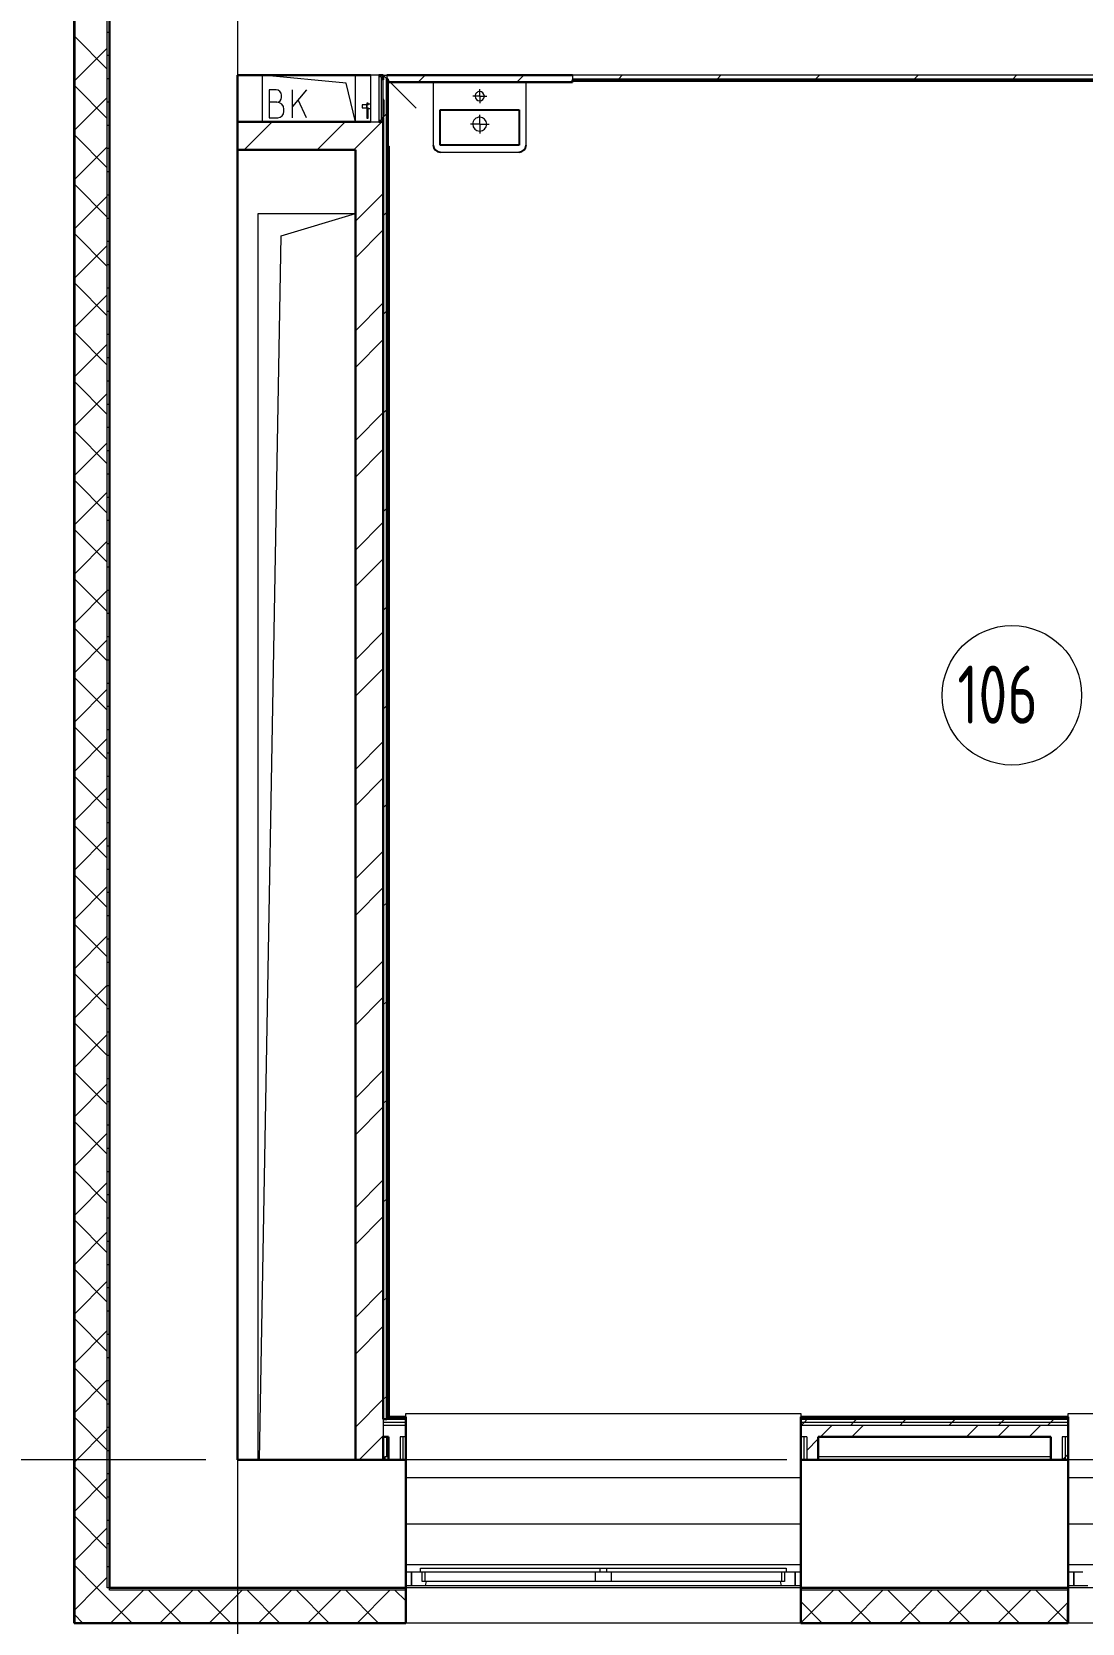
# Model space of a CAD drawing. Header units: millimetres. Extents: x -421858 to 614926, y -468665 to 141641.
# Drawn here: x -66342 to -61822, y -20844 to -14000 of the extents above; entities that cross this region are included whole.
import ezdxf

# ---------------------------------------------------------------- set-up
doc = ezdxf.new("R2010")
doc.units = ezdxf.units.MM
doc.linetypes.add('ADSK_Линия сетки', pattern=[25, 20, -2.5, 0, -2.5])
for name, color, linetype, lineweight in [('_ Окна', 7, 'Continuous', 9), ('Марки помещений', 252, 'Continuous', 20), ('Оборудование', 8, 'Continuous', 18), ('Ограждение', 252, 'Continuous', 9), ('Окна', 252, 'Continuous', 9), ('Оси', 252, 'Continuous', 9), ('Перекрытие', 252, 'Continuous', 18), ('Стены внутренние', 7, 'Continuous', 18), ('Стены наружные', 7, 'Continuous', 18), ('Стены штриховка', 252, 'Continuous', 9)]:
    doc.layers.add(name, color=color, linetype=linetype, lineweight=lineweight)
doc.layers.add('Узлы', color=7, linetype='Continuous')
doc.styles.add('GOST Common_3', font='', dxfattribs={"height": 3.5})
doc.styles.get('GOST Common_3').set_extended_font_data('GOST 2.304 type A')

# ---------------------------------------------------------------- blocks, each defined once
blk = doc.blocks.new('1 этаж')
at = {"layer": 'Стены наружные', "lineweight": 9, "true_color": 0x636466}
h = blk.add_hatch(dxfattribs=at)
h.set_pattern_fill('FP_41', color=251, style=0, pattern_type=2)
h.set_pattern_definition([(180, (-32121.82, 98), (-1e-14, -100), [])])
h.paths.add_polyline_path([(-66007.8, -20701.7), (-64732.8, -20701.7), (-64732.8, -20691.7), (-66007.8, -20691.7)])
h.paths.add_polyline_path([(2115.4, -20701.7), (2692.2, -20701.7), (2692.2, -20691.7), (1407.2, -20691.7), (1407.2, -20701.7)])
h.paths.add_polyline_path([(-63032.8, -20701.7), (-61882.8, -20701.7), (-61882.8, -20691.7), (-63032.8, -20691.7)])
h.paths.add_polyline_path([(-754.8, -20701.7), (-292.8, -20701.7), (-292.8, -20691.7), (-1392.8, -20691.7), (-1392.8, -20701.7)])
h.paths.add_polyline_path([(-60182.8, -20701.7), (-59052.8, -20701.7), (-59052.8, -20691.7), (-60182.8, -20691.7)])
h.paths.add_polyline_path([(-3625, -20701.7), (-3092.8, -20701.7), (-3092.8, -20691.7), (-4167.8, -20691.7), (-4167.8, -20701.7)])
h.paths.add_polyline_path([(-57352.8, -20701.7), (-56242.8, -20701.7), (-56242.8, -20691.7), (-57352.8, -20691.7)])
h.paths.add_polyline_path([(-5867.8, -20701.7), (-5867.8, -20691.7), (-6962.8, -20691.7), (-6962.8, -20701.7), (-6495.2, -20701.7)])
h.paths.add_polyline_path([(-54542.8, -20701.7), (-53452.8, -20701.7), (-53452.8, -20691.7), (-54542.8, -20691.7)])
h.paths.add_polyline_path([(-8662.8, -20701.7), (-8662.8, -20691.7), (-9767.8, -20691.7), (-9767.8, -20701.7), (-9365.4, -20701.7)])
h.paths.add_polyline_path([(-51752.8, -20701.7), (-50622.8, -20701.7), (-50622.8, -20691.7), (-51752.8, -20691.7)])
h.paths.add_polyline_path([(-11518, -20701.7), (-11467.8, -20701.7), (-11467.8, -20691.7), (-12547.8, -20691.7), (-12547.8, -20701.7), (-12235.6, -20701.7)])
h.paths.add_polyline_path([(-48922.8, -20701.7), (-47802.8, -20701.7), (-47802.8, -20691.7), (-48922.8, -20691.7)])
h.paths.add_polyline_path([(-14247.8, -20701.7), (-14247.8, -20691.7), (-15322.8, -20691.7), (-15322.8, -20701.7), (-14388.2, -20701.7)])
h.paths.add_polyline_path([(-46102.8, -20701.7), (-45032.8, -20701.7), (-45032.8, -20691.7), (-46102.8, -20691.7)])
h.paths.add_polyline_path([(-17258.4, -20701.7), (-17022.8, -20701.7), (-17022.8, -20691.7), (-18122.8, -20691.7), (-18122.8, -20701.7), (-17976, -20701.7)])
h.paths.add_polyline_path([(-43332.8, -20701.7), (-42232.8, -20701.7), (-42232.8, -20691.7), (-43332.8, -20691.7)])
h.paths.add_polyline_path([(-19822.8, -20701.7), (-19822.8, -20691.7), (-20922.8, -20691.7), (-20922.8, -20701.7), (-20128.6, -20701.7)])
h.paths.add_polyline_path([(-40532.8, -20701.7), (-39402.8, -20701.7), (-39402.8, -20691.7), (-40532.8, -20691.7)])
h.paths.add_polyline_path([(-22622.8, -20701.7), (-22622.8, -20691.7), (-23702.8, -20691.7), (-23702.8, -20701.7), (-22998.8, -20701.7)])
h.paths.add_polyline_path([(-25869, -20701.7), (-25402.8, -20701.7), (-25402.8, -20691.7), (-26502.8, -20691.7), (-26502.8, -20701.7), (-26500.8, -20701.7)])
h.paths.add_polyline_path([(-37702.8, -20701.7), (-36592.8, -20701.7), (-36592.8, -20691.7), (-37702.8, -20691.7)])
h.paths.add_polyline_path([(-28204.8, -20701.7), (-28202.8, -20701.7), (-28202.8, -20691.7), (-29242.8, -20691.7), (-29241.8, -20701.7), (-28380.4, -20701.7)])
h.paths.add_polyline_path([(-34892.8, -20701.7), (-33782.8, -20701.7), (-33782.8, -20691.7), (-34892.8, -20691.7)])
h.paths.add_polyline_path([(-30942.8, -20701.7), (-30942.8, -20691.7), (-32082.8, -20691.7), (-32081.8, -20701.7), (-31092.8, -20701.7)])
at = {"color": 251, "lineweight": 18, "true_color": 0x636466}
for p, q in [((-64990.1, -14220.1), (-65349.8, -14186.7)), ((-65349.8, -14386.7), (-65349.8, -14186.7)), ((-64949.8, -14386.7), (-64990.1, -14220.1)), ((-65290.8, -14249), (-65320.8, -14249)), ((-65320.8, -14249), (-65320.8, -14369)), ((-65287.4, -14302.3), (-65320.8, -14302.3)), ((-65267.4, -14282.3), (-65267.4, -14272.3)), ((-65160.8, -14249), (-65220.8, -14320.5)), ((-65220.8, -14369), (-65220.8, -14249)), ((-65160.8, -14369), (-65196.7, -14291.9)), ((-65320.8, -14369), (-65284.1, -14369)), ((-65257.4, -14342.3), (-65257.4, -14332.3)), ((-65367.8, -20141.7), (-65367.8, -14781.7)), ((-65367.8, -14781.7), (-64949.8, -14781.7)), ((-65269.5, -14876.6), (-64949.8, -14781.7)), ((-65362.9, -20141.7), (-65269.5, -14876.6))]:
    blk.add_line(p, q, dxfattribs=at)
for centre, radius, start, end in [((-65290.8, -14272.3), 23.3, 0, 90), ((-65287.4, -14282.3), 20, 270, 0), ((-65287.4, -14332.3), 30, 0, 90), ((-65284.1, -14342.3), 26.7, 270, 0)]:
    blk.add_arc(centre, radius, start, end, dxfattribs=at)
at = {"layer": '_ Окна', "color": 251, "true_color": 0x636466}
for p, q in [((-64707.8, -20623.7), (-64732.8, -20623.7)), ((-64707.8, -20681.7), (-64707.8, -20623.7)), ((-63032.8, -20623.7), (-63057.8, -20623.7)), ((-63057.8, -20623.7), (-63057.8, -20681.7)), ((-61857.8, -20623.7), (-61882.8, -20623.7)), ((-61857.8, -20681.7), (-61857.8, -20623.7)), ((-64732.8, -20681.7), (-64707.8, -20681.7)), ((-63057.8, -20681.7), (-63032.8, -20681.7)), ((-61882.8, -20681.7), (-61857.8, -20681.7))]:
    blk.add_line(p, q, dxfattribs=at)
at = {"layer": '_ Окна', "color": 251, "lineweight": 18, "true_color": 0x636466}
for p, q in [((-64669.8, -20623.7), (-64707.8, -20623.7)), ((-64707.8, -20623.7), (-64707.8, -20681.7)), ((-64661.8, -20664.7), (-64661.8, -20623.7)), ((-64649.8, -20664.7), (-64661.8, -20664.7)), ((-64648.4, -20681.7), (-64643.8, -20664.7)), ((-63121.8, -20664.7), (-63117.2, -20681.7)), ((-63103.8, -20664.7), (-63115.8, -20664.7)), ((-63103.8, -20623.7), (-63103.8, -20664.7)), ((-63057.8, -20623.7), (-63095.8, -20623.7)), ((-63057.8, -20681.7), (-63057.8, -20623.7)), ((-61819.8, -20623.7), (-61857.8, -20623.7)), ((-61857.8, -20623.7), (-61857.8, -20681.7)), ((-64707.8, -20681.7), (-64648.4, -20681.7)), ((-63117.2, -20681.7), (-63057.8, -20681.7)), ((-61857.8, -20681.7), (-61798.4, -20681.7))]:
    blk.add_line(p, q, dxfattribs=at)
at = {"layer": 'Марки помещений', "color": 251, "true_color": 0x636466}
blk.add_circle((-62124.5, -16853.2), 300, dxfattribs=at)
at = {"layer": 'Оборудование', "color": 251, "true_color": 0x636466}
for p, q in [((-64848.4, -14186.7), (-64884.8, -14186.7)), ((-64884.8, -14186.7), (-64884.8, -14386.7)), ((-64847.5, -14385.8), (-64847.5, -14187.6)), ((-64837.8, -14193.7), (-64847.5, -14193.7)), ((-64837.8, -14214.7), (-64836.4, -14214.7)), ((-64836.3, -14214.7), (-64837.8, -14214.7)), ((-64836.8, -14378.8), (-64836.8, -14194.7)), ((-64829.8, -14205.7), (-64835.3, -14205.7)), ((-64829.8, -14186.7), (-64688.4, -14328.2)), ((-64829.8, -14367.7), (-64829.8, -14205.7)), ((-64827.8, -14290.2), (-64829.8, -14290.2)), ((-64827.8, -14294.2), (-64827.8, -14290.2)), ((-64827.8, -14294.2), (-64827.8, -14354.7)), ((-64902.7, -14314.1), (-64920.1, -14314.1)), ((-64920.1, -14314.1), (-64920.1, -14326.4)), ((-64920.1, -14326.4), (-64902.7, -14326.4)), ((-64900.7, -14312.2), (-64902.7, -14314.1)), ((-64902.7, -14314.1), (-64902.7, -14326.4)), ((-64902.7, -14326.4), (-64900.7, -14328.3)), ((-64884.8, -14310.6), (-64900.7, -14310.6)), ((-64900.7, -14310.6), (-64900.7, -14329.9)), ((-64900.7, -14329.9), (-64884.8, -14329.9)), ((-64895.2, -14307.1), (-64900.2, -14307.1)), ((-64900.2, -14307.1), (-64900.2, -14315.4)), ((-64900.2, -14325.1), (-64900.2, -14370.9)), ((-64900.2, -14370.9), (-64895.2, -14370.9)), ((-64895.2, -14315.4), (-64895.2, -14307.1)), ((-64895.2, -14370.9), (-64895.2, -14325.1)), ((-64836.4, -14358.7), (-64837.8, -14358.7)), ((-64836.4, -14358.7), (-64837.8, -14358.7)), ((-64835.3, -14367.7), (-64829.8, -14367.7)), ((-64829.8, -14358.7), (-64827.8, -14358.7)), ((-64827.8, -14358.7), (-64827.8, -14354.7)), ((-64884.8, -14386.7), (-64848.4, -14386.7)), ((-64847.5, -14379.7), (-64837.8, -14379.7))]:
    blk.add_line(p, q, dxfattribs=at)
for points, knots in [([(-64847.5, -14187.6), (-64847.5, -14187.6), (-64847.5, -14187.4), (-64847.6, -14187.3), (-64847.7, -14187.1), (-64847.8, -14187), (-64848, -14186.8), (-64848.2, -14186.8), (-64848.3, -14186.7), (-64848.4, -14186.7)], [-1, -1, -1, -1, -0.833333, -0.75, -0.583333, -0.458333, -0.333333, -0.166667, 0, 0, 0, 0]), ([(-64836.8, -14194.7), (-64836.8, -14194.6), (-64836.8, -14194.5), (-64836.9, -14194.3), (-64836.9, -14194.2), (-64837, -14194.1), (-64837.1, -14194), (-64837.3, -14193.8), (-64837.5, -14193.8), (-64837.7, -14193.7), (-64837.8, -14193.7)], [-1, -1, -1, -1, -0.833333, -0.75, -0.666667, -0.583333, -0.458333, -0.333333, -0.166667, 0, 0, 0, 0]), ([(-64835.3, -14205.7), (-64835.4, -14205.7), (-64835.6, -14205.7), (-64835.9, -14205.6), (-64836, -14205.5), (-64836.2, -14205.4), (-64836.4, -14205.3), (-64836.5, -14205.1), (-64836.6, -14205), (-64836.7, -14204.8), (-64836.8, -14204.5), (-64836.8, -14204.3), (-64836.8, -14204.2)], [-1, -1, -1, -1, -0.833333, -0.75, -0.666667, -0.583333, -0.5, -0.416667, -0.333333, -0.25, -0.166667, 0, 0, 0, 0]), ([(-64836.8, -14369.3), (-64836.8, -14369.1), (-64836.8, -14368.9), (-64836.7, -14368.7), (-64836.6, -14368.5), (-64836.5, -14368.3), (-64836.4, -14368.2), (-64836.2, -14368), (-64836, -14367.9), (-64835.9, -14367.8), (-64835.6, -14367.8), (-64835.4, -14367.7), (-64835.3, -14367.7)], [0, 0, 0, 0, 0.166667, 0.25, 0.333333, 0.416667, 0.5, 0.583333, 0.666667, 0.75, 0.833333, 1, 1, 1, 1]), ([(-64848.4, -14386.7), (-64848.3, -14386.7), (-64848.2, -14386.7), (-64848, -14386.6), (-64847.8, -14386.5), (-64847.7, -14386.4), (-64847.6, -14386.2), (-64847.5, -14386), (-64847.5, -14385.9), (-64847.5, -14385.8)], [0, 0, 0, 0, 0.166667, 0.333333, 0.458333, 0.583333, 0.708333, 0.833333, 1, 1, 1, 1]), ([(-64837.8, -14379.7), (-64837.7, -14379.7), (-64837.5, -14379.7), (-64837.3, -14379.6), (-64837.1, -14379.5), (-64837, -14379.4), (-64836.9, -14379.3), (-64836.9, -14379.1), (-64836.8, -14379), (-64836.8, -14378.9), (-64836.8, -14378.8)], [0, 0, 0, 0, 0.166667, 0.333333, 0.458333, 0.583333, 0.666667, 0.75, 0.833333, 1, 1, 1, 1])]:
    blk.add_open_spline(points, degree=3, knots=knots, dxfattribs=at)
at = {"layer": 'Ограждение', "color": 251, "true_color": 0x636466}
for p, q in [((-64014.8, -14211.7), (-58592.8, -14211.7)), ((-64809.8, -14491.7), (-64804.8, -14491.7)), ((-64804.8, -14491.7), (-64804.8, -19956.7)), ((-64732.8, -19956.7), (-64732.8, -19941.7)), ((-64732.8, -19941.7), (-63032.8, -19941.7)), ((-63032.8, -19941.7), (-63032.8, -19956.7)), ((-61882.8, -19956.7), (-61882.8, -19941.7)), ((-61882.8, -19941.7), (-60182.8, -19941.7)), ((-64814.8, -20126.7), (-64814.8, -20041.7)), ((-64732.8, -20216.7), (-63032.8, -20216.7)), ((-61882.8, -20216.7), (-60182.8, -20216.7)), ((-64732.8, -20416.7), (-63032.8, -20416.7)), ((-61882.8, -20416.7), (-60182.8, -20416.7)), ((-64732.8, -20591.7), (-63032.8, -20591.7)), ((-61882.8, -20591.7), (-60182.8, -20591.7))]:
    blk.add_line(p, q, dxfattribs=at)
at = {"layer": 'Окна', "color": 251, "true_color": 0x636466}
for p, q in [((-64669.8, -20606.7), (-63897.8, -20606.7)), ((-64669.8, -20623.7), (-64669.8, -20606.7)), ((-63897.8, -20623.7), (-64669.8, -20623.7)), ((-64649.8, -20664.7), (-64649.8, -20623.7)), ((-63917.8, -20664.7), (-64649.8, -20664.7)), ((-63917.8, -20623.7), (-63917.8, -20664.7)), ((-63847.8, -20664.7), (-63917.8, -20664.7)), ((-63897.8, -20606.7), (-63867.8, -20606.7)), ((-63897.8, -20606.7), (-63897.8, -20623.7)), ((-63867.8, -20623.7), (-63897.8, -20623.7)), ((-63867.8, -20606.7), (-63095.8, -20606.7)), ((-63867.8, -20623.7), (-63867.8, -20606.7)), ((-63095.8, -20623.7), (-63867.8, -20623.7)), ((-63847.8, -20664.7), (-63847.8, -20623.7)), ((-63115.8, -20664.7), (-63847.8, -20664.7)), ((-63115.8, -20623.7), (-63115.8, -20664.7)), ((-63095.8, -20606.7), (-63095.8, -20623.7)), ((-64648.4, -20681.7), (-63117.2, -20681.7))]:
    blk.add_line(p, q, dxfattribs=at)
at = {"layer": 'Оси', "color": 251, "linetype": 'ADSK_Линия сетки', "ltscale": 100, "true_color": 0x636466}
for p, q in [((-65457.8, -2641.7), (-65457.8, -33767.9)), ((4409.5, -20141.7), (-72530.1, -20141.7))]:
    blk.add_line(p, q, dxfattribs=at)
at = {"layer": 'Перекрытие', "color": 251, "ltscale": 100, "true_color": 0x636466}
for p, q in [((-65349.8, -14386.7), (-65349.8, -14186.7)), ((-65367.8, -20141.7), (-65367.8, -14781.7)), ((-65367.8, -14781.7), (-64949.8, -14781.7))]:
    blk.add_line(p, q, dxfattribs=at)
at = {"layer": 'Стены внутренние', "color": 251, "lineweight": 30, "true_color": 0x636466}
for p, q in [((-66159.8, -13431.7), (-66159.8, -20843.7)), ((-66007.8, -13431.7), (-66007.8, -20691.7)), ((-65457.8, -14386.7), (-65457.8, -14186.7)), ((-65457.8, -14186.7), (-64884.8, -14186.7)), ((-64848.2, -14186.7), (-64829.8, -14186.7)), ((-64814.8, -14186.7), (-64014.8, -14186.7)), ((-65457.8, -20141.7), (-65457.8, -14506.7)), ((-64949.8, -20141.7), (-65457.8, -20141.7)), ((-64807.8, -20141.7), (-64829.8, -20141.7)), ((-64732.8, -20691.7), (-64732.8, -20141.7)), ((-63032.8, -20141.7), (-63032.8, -20691.7)), ((-61957.8, -20141.7), (-62957.8, -20141.7)), ((-61882.8, -20691.7), (-61882.8, -20141.7)), ((-66007.8, -20691.7), (-64732.8, -20691.7)), ((-64732.8, -20843.7), (-64732.8, -20701.7)), ((-63032.8, -20691.7), (-61882.8, -20691.7)), ((-63032.8, -20701.7), (-63032.8, -20843.7)), ((-61882.8, -20843.7), (-61882.8, -20701.7)), ((-66159.8, -20843.7), (-64732.8, -20843.7)), ((-63032.8, -20843.7), (-61882.8, -20843.7))]:
    blk.add_line(p, q, dxfattribs=at)
at = {"layer": 'Стены внутренние', "color": 251, "linetype": 'Continuous', "lineweight": 9, "true_color": 0x636466}
for p, q in [((-66017.8, -14160), (-66157.8, -14020)), ((-66157.8, -14209.7), (-66017.8, -14069.7)), ((-66157.9, -14193.3), (-66159.8, -14190.1)), ((-66017.8, -14372.1), (-66157.8, -14232.1)), ((-66157.8, -14421.8), (-66017.8, -14281.8)), ((-66157.8, -14396.8), (-66159.8, -14393.3)), ((-66157.8, -14430.8), (-66157.8, -14430.8)), ((-66017.8, -14584.3), (-66157.8, -14444.3)), ((-66157.8, -14634), (-66017.8, -14494)), ((-66157.8, -14634), (-66157.8, -14634)), ((-66017.8, -14796.4), (-66157.8, -14656.4)), ((-66157.8, -14846.1), (-66017.8, -14706.1)), ((-66157.8, -14857.6), (-66159.8, -14861.1)), ((-66017.8, -15008.5), (-66157.8, -14868.5)), ((-66157.8, -15058.2), (-66017.8, -14918.2)), ((-66157.8, -14938.8), (-66157.8, -14938.8)), ((-66017.8, -15220.7), (-66157.8, -15080.7)), ((-66157.8, -15270.4), (-66017.8, -15130.4)), ((-66017.8, -15432.8), (-66157.8, -15292.8)), ((-66157.8, -15482.5), (-66017.8, -15342.5)), ((-66017.8, -15644.9), (-66157.8, -15504.9)), ((-66157.8, -15548.4), (-66157.8, -15548.4)), ((-66157.8, -15694.6), (-66017.8, -15554.6)), ((-66017.8, -15857.1), (-66157.8, -15717.1)), ((-66157.8, -15751.6), (-66157.8, -15751.6)), ((-66157.8, -15906.8), (-66017.8, -15766.8)), ((-66017.8, -16069.2), (-66157.8, -15929.2)), ((-66157.8, -16118.9), (-66017.8, -15978.9)), ((-66157.8, -16056.4), (-66157.8, -16056.4)), ((-66017.8, -16281.3), (-66157.8, -16141.3)), ((-66157.8, -16331), (-66017.8, -16191)), ((-66157.8, -16280), (-66159.8, -16283.5)), ((-66017.8, -16493.4), (-66157.8, -16353.4)), ((-66157.8, -16543.2), (-66017.8, -16403.2)), ((-66157.8, -16632), (-66159.8, -16628.5)), ((-66017.8, -16705.6), (-66157.8, -16565.6)), ((-66157.8, -16755.3), (-66017.8, -16615.3)), ((-66157.8, -16666), (-66157.8, -16666)), ((-66017.8, -16917.7), (-66157.8, -16777.7)), ((-66157.8, -16967.4), (-66017.8, -16827.4)), ((-66157.8, -16869.2), (-66157.8, -16869.2)), ((-66017.8, -17129.8), (-66157.8, -16989.8)), ((-66157.8, -17179.5), (-66017.8, -17039.5)), ((-66157.8, -17174), (-66157.8, -17174)), ((-66017.8, -17342), (-66157.8, -17202)), ((-66157.8, -17391.7), (-66017.8, -17251.7)), ((-66017.8, -17554.1), (-66157.8, -17414.1)), ((-66157.8, -17603.8), (-66017.8, -17463.8)), ((-66017.8, -17766.2), (-66157.8, -17626.2)), ((-66157.8, -17815.9), (-66017.8, -17675.9)), ((-66157.8, -17783.6), (-66157.8, -17783.6)), ((-66017.8, -17978.4), (-66157.8, -17838.4)), ((-66157.8, -18028.1), (-66017.8, -17888.1)), ((-66157.8, -17986.8), (-66157.8, -17986.8)), ((-66017.8, -18190.5), (-66157.8, -18050.5)), ((-66157.8, -18240.2), (-66017.8, -18100.2)), ((-66017.8, -18402.6), (-66157.8, -18262.6)), ((-66157.8, -18291.6), (-66157.8, -18291.6)), ((-66157.8, -18452.3), (-66017.8, -18312.3)), ((-66017.8, -18614.8), (-66157.8, -18474.8)), ((-66157.8, -18515.2), (-66158.2, -18515.9)), ((-66157.8, -18664.5), (-66017.8, -18524.5)), ((-66017.8, -18826.9), (-66157.8, -18686.9)), ((-66157.8, -18876.6), (-66017.8, -18736.6)), ((-66157.8, -18867.2), (-66159.8, -18863.7)), ((-66017.8, -19039), (-66157.8, -18899)), ((-66157.8, -18901.2), (-66157.8, -18901.2)), ((-66157.8, -19088.7), (-66017.8, -18948.7)), ((-66157.8, -19104.4), (-66157.8, -19104.4)), ((-66017.8, -19251.2), (-66157.8, -19111.2)), ((-66157.8, -19300.9), (-66017.8, -19160.9)), ((-66017.8, -19463.3), (-66157.8, -19323.3)), ((-66157.8, -19513), (-66017.8, -19373)), ((-66157.8, -19409.2), (-66157.8, -19409.2)), ((-66017.8, -19675.4), (-66157.8, -19535.4)), ((-66157.8, -19725.1), (-66017.8, -19585.1)), ((-66017.8, -19887.6), (-66157.8, -19747.6)), ((-66157.8, -19937.3), (-66017.8, -19797.3)), ((-66017.8, -20099.7), (-66157.8, -19959.7)), ((-66157.8, -20149.4), (-66017.8, -20009.4)), ((-66157.8, -20018.8), (-66157.8, -20018.8)), ((-66017.8, -20311.8), (-66157.8, -20171.8)), ((-66157.8, -20361.5), (-66017.8, -20221.5)), ((-66157.8, -20222), (-66157.8, -20222)), ((-66017.8, -20524), (-66157.8, -20384)), ((-66157.8, -20573.7), (-66017.8, -20433.7)), ((-66157.8, -20526.8), (-66157.8, -20526.8)), ((-66062.2, -20691.7), (-66157.8, -20596.1)), ((-66063.7, -20691.7), (-66017.8, -20645.8)), ((-66157.8, -20785.8), (-66063.7, -20691.7)), ((-65912.2, -20841.7), (-66062.2, -20691.7)), ((-66001.6, -20841.7), (-65861.6, -20701.7)), ((-65700, -20841.7), (-65840, -20701.7)), ((-65789.5, -20841.7), (-65649.5, -20701.7)), ((-65487.9, -20841.7), (-65627.9, -20701.7)), ((-65577.3, -20841.7), (-65437.3, -20701.7)), ((-65275.8, -20841.7), (-65415.8, -20701.7)), ((-65365.2, -20841.7), (-65225.2, -20701.7)), ((-65063.6, -20841.7), (-65203.6, -20701.7)), ((-65153.1, -20841.7), (-65013.1, -20701.7)), ((-64851.5, -20841.7), (-64991.5, -20701.7)), ((-64940.9, -20841.7), (-64800.9, -20701.7)), ((-64732.8, -20748.3), (-64779.4, -20701.7)), ((-63030.8, -20840.8), (-62891.8, -20701.7)), ((-62730.2, -20841.7), (-62870.2, -20701.7)), ((-62819.6, -20841.7), (-62679.6, -20701.7)), ((-62518, -20841.7), (-62658, -20701.7)), ((-62607.5, -20841.7), (-62467.5, -20701.7)), ((-62305.9, -20841.7), (-62445.9, -20701.7)), ((-62395.4, -20841.7), (-62255.4, -20701.7)), ((-62093.8, -20841.7), (-62233.8, -20701.7)), ((-62183.2, -20841.7), (-62043.2, -20701.7)), ((-61884.8, -20838.6), (-62021.6, -20701.7)), ((-62942.3, -20841.7), (-63032.8, -20751.2)), ((-61971.1, -20841.7), (-61882.8, -20753.4)), ((-66124.3, -20841.7), (-66157.8, -20808.2)), ((-65955.2, -20843.7), (-65955.9, -20842.4)), ((-64920, -20841.7), (-64921.2, -20843.7)), ((-62435.9, -20843.3), (-62436.8, -20841.7)), ((-62104.4, -20841.7), (-62105.6, -20843.7)), ((-62083.7, -20843.7), (-62084.9, -20841.7)), ((-61884.8, -20831.6), (-61882.8, -20831.6))]:
    blk.add_line(p, q, dxfattribs=at)
at = {"layer": 'Стены внутренние', "color": 251, "true_color": 0x636466}
for p, q in [((-64829.8, -14186.7), (-64814.8, -14186.7)), ((-63032.8, -20691.7), (-64732.8, -20691.7)), ((-60182.8, -20691.7), (-61882.8, -20691.7)), ((-63032.8, -20843.7), (-64732.8, -20843.7)), ((-60182.8, -20843.7), (-61882.8, -20843.7))]:
    blk.add_line(p, q, dxfattribs=at)
at = {"layer": 'Стены наружные', "color": 251, "linetype": 'Continuous', "lineweight": 9, "true_color": 0x636466}
for p, q in [((-66007.8, -14002), (-66017.8, -14002)), ((-66007.8, -14102), (-66017.8, -14102)), ((-66007.8, -14202), (-66017.8, -14202)), ((-64814.8, -14210.2), (-64809.8, -14205.2)), ((-64679.9, -14216.7), (-64649.9, -14186.7)), ((-64255.6, -14216.7), (-64225.6, -14186.7)), ((-63962.8, -14206.7), (-63957.8, -14201.7)), ((-63892.1, -14206.7), (-63887.1, -14201.7)), ((-63821.4, -14206.7), (-63816.4, -14201.7)), ((-63816.4, -14201.7), (-63801.4, -14186.7)), ((-63750.7, -14206.7), (-63745.7, -14201.7)), ((-63680, -14206.7), (-63675, -14201.7)), ((-63609.3, -14206.7), (-63604.3, -14201.7)), ((-63538.5, -14206.7), (-63533.5, -14201.7)), ((-63467.8, -14206.7), (-63462.8, -14201.7)), ((-63397.1, -14206.7), (-63392.1, -14201.7)), ((-63392.1, -14201.7), (-63377.1, -14186.7)), ((-63326.4, -14206.7), (-63321.4, -14201.7)), ((-63255.7, -14206.7), (-63250.7, -14201.7)), ((-63185, -14206.7), (-63180, -14201.7)), ((-63114.3, -14206.7), (-63109.3, -14201.7)), ((-63043.6, -14206.7), (-63038.6, -14201.7)), ((-62972.9, -14206.7), (-62967.9, -14201.7)), ((-62967.9, -14201.7), (-62952.9, -14186.7)), ((-62902.1, -14206.7), (-62897.1, -14201.7)), ((-62831.4, -14206.7), (-62826.4, -14201.7)), ((-62760.7, -14206.7), (-62755.7, -14201.7)), ((-62690, -14206.7), (-62685, -14201.7)), ((-62619.3, -14206.7), (-62614.3, -14201.7)), ((-62548.6, -14206.7), (-62543.6, -14201.7)), ((-62543.6, -14201.7), (-62528.6, -14186.7)), ((-62477.9, -14206.7), (-62472.9, -14201.7)), ((-62407.2, -14206.7), (-62402.2, -14201.7)), ((-62336.5, -14206.7), (-62331.5, -14201.7)), ((-62265.7, -14206.7), (-62260.7, -14201.7)), ((-62195, -14206.7), (-62190, -14201.7)), ((-62124.3, -14206.7), (-62119.3, -14201.7)), ((-62119.3, -14201.7), (-62104.3, -14186.7)), ((-62053.6, -14206.7), (-62048.6, -14201.7)), ((-61982.9, -14206.7), (-61977.9, -14201.7)), ((-61912.2, -14206.7), (-61907.2, -14201.7)), ((-61841.5, -14206.7), (-61836.5, -14201.7)), ((-66007.8, -14302), (-66017.8, -14302)), ((-64814.8, -14280.9), (-64809.8, -14275.9)), ((-64829.8, -14366.6), (-64814.8, -14351.6)), ((-64814.8, -14351.6), (-64809.8, -14346.6)), ((-66007.8, -14402), (-66017.8, -14402)), ((-65427.9, -14506.7), (-65307.9, -14386.7)), ((-65113.6, -14506.7), (-64993.6, -14386.7)), ((-64949.8, -14500.1), (-64836.5, -14386.7)), ((-64814.8, -14422.3), (-64809.8, -14417.3)), ((-66007.8, -14502), (-66017.8, -14502)), ((-64956.5, -14506.7), (-64949.8, -14500.1)), ((-64814.8, -14493), (-64809.8, -14488)), ((-64814.8, -14563.8), (-64809.8, -14558.8)), ((-66007.8, -14602), (-66017.8, -14602)), ((-64814.8, -14634.5), (-64809.8, -14629.5)), ((-66007.8, -14702), (-66017.8, -14702)), ((-64949.8, -14814.4), (-64829.8, -14694.4)), ((-64814.8, -14705.2), (-64809.8, -14700.2)), ((-64829.8, -14790.9), (-64814.8, -14775.9)), ((-64814.8, -14775.9), (-64809.8, -14770.9)), ((-66007.8, -14802), (-66017.8, -14802)), ((-64814.8, -14846.6), (-64809.8, -14841.6)), ((-66007.8, -14902), (-66017.8, -14902)), ((-64949.8, -14971.5), (-64829.8, -14851.5)), ((-64814.8, -14917.3), (-64809.8, -14912.3)), ((-64814.8, -14988), (-64809.8, -14983)), ((-66007.8, -15002), (-66017.8, -15002)), ((-64814.8, -15058.7), (-64809.8, -15053.7)), ((-66007.8, -15102), (-66017.8, -15102)), ((-64814.8, -15129.4), (-64809.8, -15124.4)), ((-64949.8, -15285.8), (-64829.8, -15165.8)), ((-66007.8, -15202), (-66017.8, -15202)), ((-64829.8, -15215.2), (-64814.8, -15200.2)), ((-64814.8, -15200.2), (-64809.8, -15195.2)), ((-66007.8, -15302), (-66017.8, -15302)), ((-64949.8, -15443), (-64829.8, -15323)), ((-64814.8, -15270.9), (-64809.8, -15265.9)), ((-64814.8, -15341.6), (-64809.8, -15336.6)), ((-66007.8, -15402), (-66017.8, -15402)), ((-64814.8, -15412.3), (-64809.8, -15407.3)), ((-66007.8, -15502), (-66017.8, -15502)), ((-64814.8, -15483), (-64809.8, -15478)), ((-66007.8, -15602), (-66017.8, -15602)), ((-64814.8, -15553.7), (-64809.8, -15548.7)), ((-64949.8, -15757.3), (-64829.8, -15637.3)), ((-64829.8, -15639.4), (-64814.8, -15624.4)), ((-64814.8, -15624.4), (-64809.8, -15619.4)), ((-66007.8, -15702), (-66017.8, -15702)), ((-64814.8, -15695.1), (-64809.8, -15690.1)), ((-66007.8, -15802), (-66017.8, -15802)), ((-64949.8, -15914.4), (-64829.8, -15794.4)), ((-64814.8, -15765.8), (-64809.8, -15760.8)), ((-64814.8, -15836.5), (-64809.8, -15831.5)), ((-66007.8, -15902), (-66017.8, -15902)), ((-64814.8, -15907.3), (-64809.8, -15902.3)), ((-66007.8, -16002), (-66017.8, -16002)), ((-64814.8, -15978), (-64809.8, -15973)), ((-64829.8, -16063.7), (-64814.8, -16048.7)), ((-64814.8, -16048.7), (-64809.8, -16043.7)), ((-66007.8, -16102), (-66017.8, -16102)), ((-64949.8, -16228.8), (-64829.8, -16108.8)), ((-64814.8, -16119.4), (-64809.8, -16114.4)), ((-66007.8, -16202), (-66017.8, -16202)), ((-64814.8, -16190.1), (-64809.8, -16185.1)), ((-64949.8, -16385.9), (-64829.8, -16265.9)), ((-64814.8, -16260.8), (-64809.8, -16255.8)), ((-66007.8, -16302), (-66017.8, -16302)), ((-64814.8, -16331.5), (-64809.8, -16326.5)), ((-66007.8, -16402), (-66017.8, -16402)), ((-64814.8, -16402.2), (-64809.8, -16397.2)), ((-64829.8, -16487.9), (-64814.8, -16472.9)), ((-64814.8, -16472.9), (-64809.8, -16467.9)), ((-66007.8, -16502), (-66017.8, -16502)), ((-64814.8, -16543.7), (-64809.8, -16538.7)), ((-66007.8, -16602), (-66017.8, -16602)), ((-64949.8, -16700.2), (-64829.8, -16580.2)), ((-64814.8, -16614.4), (-64809.8, -16609.4)), ((-64814.8, -16685.1), (-64809.8, -16680.1)), ((-66007.8, -16702), (-66017.8, -16702)), ((-64949.8, -16857.4), (-64829.8, -16737.4)), ((-64814.8, -16755.8), (-64809.8, -16750.8)), ((-66007.8, -16802), (-66017.8, -16802)), ((-64814.8, -16826.5), (-64809.8, -16821.5)), ((-66007.8, -16902), (-66017.8, -16902)), ((-64829.8, -16912.2), (-64814.8, -16897.2)), ((-64814.8, -16897.2), (-64809.8, -16892.2)), ((-64814.8, -16967.9), (-64809.8, -16962.9)), ((-66007.8, -17002), (-66017.8, -17002)), ((-64814.8, -17038.6), (-64809.8, -17033.6)), ((-66007.8, -17102), (-66017.8, -17102)), ((-64949.8, -17171.7), (-64829.8, -17051.7)), ((-64814.8, -17109.3), (-64809.8, -17104.3)), ((-64814.8, -17180), (-64809.8, -17175)), ((-66007.8, -17202), (-66017.8, -17202)), ((-64949.8, -17328.8), (-64829.8, -17208.8)), ((-64814.8, -17250.8), (-64809.8, -17245.8)), ((-66007.8, -17302), (-66017.8, -17302)), ((-64829.8, -17336.5), (-64814.8, -17321.5)), ((-64814.8, -17321.5), (-64809.8, -17316.5)), ((-66007.8, -17402), (-66017.8, -17402)), ((-64814.8, -17392.2), (-64809.8, -17387.2)), ((-66007.8, -17502), (-66017.8, -17502)), ((-64814.8, -17462.9), (-64809.8, -17457.9)), ((-64949.8, -17643.1), (-64829.8, -17523.1)), ((-64814.8, -17533.6), (-64809.8, -17528.6)), ((-66007.8, -17602), (-66017.8, -17602)), ((-64814.8, -17604.3), (-64809.8, -17599.3)), ((-66007.8, -17702), (-66017.8, -17702)), ((-64949.8, -17800.3), (-64829.8, -17680.3)), ((-64814.8, -17675), (-64809.8, -17670)), ((-64829.8, -17760.7), (-64814.8, -17745.7)), ((-64814.8, -17745.7), (-64809.8, -17740.7)), ((-66007.8, -17802), (-66017.8, -17802)), ((-64814.8, -17816.4), (-64809.8, -17811.4)), ((-66007.8, -17902), (-66017.8, -17902)), ((-64814.8, -17887.2), (-64809.8, -17882.2)), ((-64949.8, -18114.6), (-64829.8, -17994.6)), ((-64814.8, -17957.9), (-64809.8, -17952.9)), ((-66007.8, -18002), (-66017.8, -18002)), ((-64814.8, -18028.6), (-64809.8, -18023.6)), ((-66007.8, -18102), (-66017.8, -18102)), ((-64814.8, -18099.3), (-64809.8, -18094.3)), ((-66007.8, -18202), (-66017.8, -18202)), ((-64949.8, -18271.8), (-64829.8, -18151.8)), ((-64829.8, -18185), (-64814.8, -18170)), ((-64814.8, -18170), (-64809.8, -18165)), ((-64814.8, -18240.7), (-64809.8, -18235.7)), ((-66007.8, -18302), (-66017.8, -18302)), ((-64814.8, -18311.4), (-64809.8, -18306.4)), ((-66007.8, -18402), (-66017.8, -18402)), ((-64814.8, -18382.1), (-64809.8, -18377.1)), ((-64949.8, -18586.1), (-64829.8, -18466.1)), ((-64814.8, -18452.8), (-64809.8, -18447.8)), ((-66007.8, -18502), (-66017.8, -18502)), ((-64814.8, -18523.6), (-64809.8, -18518.6)), ((-66007.8, -18602), (-66017.8, -18602)), ((-64829.8, -18609.3), (-64814.8, -18594.3)), ((-64814.8, -18594.3), (-64809.8, -18589.3)), ((-64949.8, -18743.2), (-64829.8, -18623.2)), ((-64814.8, -18665), (-64809.8, -18660)), ((-66007.8, -18702), (-66017.8, -18702)), ((-64814.8, -18735.7), (-64809.8, -18730.7)), ((-66007.8, -18802), (-66017.8, -18802)), ((-64814.8, -18806.4), (-64809.8, -18801.4)), ((-64814.8, -18877.1), (-64809.8, -18872.1)), ((-66007.8, -18902), (-66017.8, -18902)), ((-64949.8, -19057.5), (-64829.8, -18937.5)), ((-64814.8, -18947.8), (-64809.8, -18942.8)), ((-66007.8, -19002), (-66017.8, -19002)), ((-64829.8, -19033.5), (-64814.8, -19018.5)), ((-64814.8, -19018.5), (-64809.8, -19013.5)), ((-64814.8, -19089.2), (-64809.8, -19084.2)), ((-66007.8, -19102), (-66017.8, -19102)), ((-64949.8, -19214.7), (-64829.8, -19094.7)), ((-64814.8, -19159.9), (-64809.8, -19154.9)), ((-66007.8, -19202), (-66017.8, -19202)), ((-64814.8, -19230.7), (-64809.8, -19225.7)), ((-64814.8, -19301.4), (-64809.8, -19296.4)), ((-66007.8, -19302), (-66017.8, -19302)), ((-64814.8, -19372.1), (-64809.8, -19367.1)), ((-66007.8, -19402), (-66017.8, -19402)), ((-64949.8, -19529), (-64829.8, -19409)), ((-66007.8, -19502), (-66017.8, -19502)), ((-64829.8, -19457.8), (-64814.8, -19442.8)), ((-64814.8, -19442.8), (-64809.8, -19437.8)), ((-64949.8, -19686.2), (-64829.8, -19566.2)), ((-64814.8, -19513.5), (-64809.8, -19508.5)), ((-66007.8, -19602), (-66017.8, -19602)), ((-64814.8, -19584.2), (-64809.8, -19579.2)), ((-66007.8, -19702), (-66017.8, -19702)), ((-64814.8, -19654.9), (-64809.8, -19649.9)), ((-64814.8, -19725.6), (-64809.8, -19720.6)), ((-66007.8, -19802), (-66017.8, -19802)), ((-64814.8, -19796.3), (-64809.8, -19791.3)), ((-66007.8, -19902), (-66017.8, -19902)), ((-64949.8, -20000.5), (-64829.8, -19880.5)), ((-64829.8, -19882.1), (-64814.8, -19867.1)), ((-64814.8, -19867.1), (-64809.8, -19862.1)), ((-64814.8, -19937.8), (-64809.8, -19932.8)), ((-64768.1, -19961.7), (-64763.1, -19956.7)), ((-63030.3, -19991.7), (-63017.8, -19979.2)), ((-63017.8, -19979.2), (-63005.3, -19966.7)), ((-63000.3, -19961.7), (-62995.3, -19956.7)), ((-62929.6, -19961.7), (-62924.6, -19956.7)), ((-62858.9, -19961.7), (-62853.9, -19956.7)), ((-62818.2, -19991.7), (-62805.7, -19979.2)), ((-62805.7, -19979.2), (-62793.2, -19966.7)), ((-62793.2, -19966.7), (-62788.2, -19961.7)), ((-62788.2, -19961.7), (-62783.2, -19956.7)), ((-62717.4, -19961.7), (-62712.4, -19956.7)), ((-62646.7, -19961.7), (-62641.7, -19956.7)), ((-62606, -19991.7), (-62593.5, -19979.2)), ((-62593.5, -19979.2), (-62581, -19966.7)), ((-62576, -19961.7), (-62571, -19956.7)), ((-62505.3, -19961.7), (-62500.3, -19956.7)), ((-62434.6, -19961.7), (-62429.6, -19956.7)), ((-62393.9, -19991.7), (-62381.4, -19979.2)), ((-62381.4, -19979.2), (-62368.9, -19966.7)), ((-62368.9, -19966.7), (-62363.9, -19961.7)), ((-62363.9, -19961.7), (-62358.9, -19956.7)), ((-62293.2, -19961.7), (-62288.2, -19956.7)), ((-62222.5, -19961.7), (-62217.5, -19956.7)), ((-62181.8, -19991.7), (-62169.3, -19979.2)), ((-62169.3, -19979.2), (-62156.8, -19966.7)), ((-62151.8, -19961.7), (-62146.8, -19956.7)), ((-62081.1, -19961.7), (-62076.1, -19956.7)), ((-62010.3, -19961.7), (-62005.3, -19956.7)), ((-61969.6, -19991.7), (-61957.1, -19979.2)), ((-61957.1, -19979.2), (-61944.6, -19966.7)), ((-61944.6, -19966.7), (-61939.6, -19961.7)), ((-61939.6, -19961.7), (-61934.6, -19956.7)), ((-66007.8, -20002), (-66017.8, -20002)), ((-64933.9, -20141.7), (-64829.8, -20037.6)), ((-63007.8, -20101.5), (-62957.8, -20051.5)), ((-62948.1, -20041.7), (-62898.1, -19991.7)), ((-62813.1, -20041.7), (-62763.1, -19991.7)), ((-62319.7, -20041.7), (-62269.7, -19991.7)), ((-62184.7, -20041.7), (-62134.7, -19991.7)), ((-62049.8, -20041.7), (-61999.8, -19991.7)), ((-66007.8, -20102), (-66017.8, -20102)), ((-61895.3, -20129.5), (-61882.8, -20117)), ((-61907.5, -20141.7), (-61895.3, -20129.5)), ((-66007.8, -20202), (-66017.8, -20202)), ((-66007.8, -20302), (-66017.8, -20302)), ((-66007.8, -20402), (-66017.8, -20402)), ((-66007.8, -20502), (-66017.8, -20502)), ((-66007.8, -20602), (-66017.8, -20602))]:
    blk.add_line(p, q, dxfattribs=at)
at = {"layer": 'Стены наружные', "color": 251, "true_color": 0x636466}
for p, q in [((-64949.8, -14386.7), (-64949.8, -14186.7)), ((-58672.8, -14186.7), (-64014.8, -14186.7)), ((-64822.3, -20126.7), (-64807.8, -20126.7)), ((-64822.3, -20141.7), (-64822.3, -20126.7)), ((-62957.8, -20126.7), (-61957.8, -20126.7))]:
    blk.add_line(p, q, dxfattribs=at)
at = {"layer": 'Стены наружные', "color": 251, "lineweight": 30, "true_color": 0x636466}
for p, q in [((-64829.8, -14186.7), (-64829.8, -14205.7)), ((-64809.8, -14201.7), (-64814.8, -14201.7)), ((-64814.8, -14201.7), (-64814.8, -19961.7)), ((-64814.8, -14216.7), (-64014.8, -14216.7)), ((-64809.8, -19956.7), (-64809.8, -14201.7)), ((-64014.8, -14206.7), (-58592.8, -14206.7)), ((-64014.8, -14216.7), (-64014.8, -14206.7)), ((-64829.8, -14367.7), (-64829.8, -19966.7)), ((-64884.8, -14386.7), (-65457.8, -14386.7)), ((-65457.8, -14386.7), (-65457.8, -14506.7)), ((-64829.8, -14386.7), (-64848.2, -14386.7)), ((-65457.8, -14506.7), (-64949.8, -14506.7)), ((-64949.8, -14506.7), (-64949.8, -20141.7)), ((-64829.8, -19966.7), (-64814.8, -19966.7)), ((-64732.8, -19956.7), (-64809.8, -19956.7)), ((-64732.8, -20141.7), (-64732.8, -19956.7)), ((-63032.8, -19956.7), (-63032.8, -20141.7)), ((-61882.8, -19956.7), (-63032.8, -19956.7)), ((-61882.8, -20141.7), (-61882.8, -19956.7)), ((-64829.8, -20141.7), (-64829.8, -20041.7)), ((-64829.8, -20041.7), (-64807.8, -20041.7)), ((-64807.8, -20041.7), (-64807.8, -20141.7)), ((-62957.8, -20041.7), (-61957.8, -20041.7)), ((-62957.8, -20141.7), (-62957.8, -20041.7)), ((-61957.8, -20041.7), (-61957.8, -20141.7)), ((-64949.8, -20141.7), (-64829.8, -20141.7)), ((-64807.8, -20141.7), (-64732.8, -20141.7)), ((-63032.8, -20141.7), (-62957.8, -20141.7)), ((-61957.8, -20141.7), (-61882.8, -20141.7)), ((-64732.8, -20701.7), (-64732.8, -20691.7)), ((-63032.8, -20691.7), (-63032.8, -20701.7)), ((-61882.8, -20701.7), (-61882.8, -20691.7))]:
    blk.add_line(p, q, dxfattribs=at)
at = {"layer": 'Стены штриховка', "color": 251, "true_color": 0x636466}
for p, q in [((-66157.8, -13433.7), (-66157.8, -20843.7)), ((-66017.8, -20691.7), (-66017.8, -13431.7)), ((-64814.8, -14186.7), (-64814.8, -14201.7)), ((-64014.8, -14186.7), (-64014.8, -14206.7)), ((-64014.8, -14201.7), (-58592.8, -14201.7)), ((-64829.8, -19966.7), (-64829.8, -20041.7)), ((-64829.8, -19979.2), (-64732.8, -19979.2)), ((-64732.8, -19961.7), (-64814.8, -19961.7)), ((-64814.8, -19966.7), (-64732.8, -19966.7)), ((-61882.8, -19961.7), (-63032.8, -19961.7)), ((-63032.8, -19966.7), (-61882.8, -19966.7)), ((-63032.8, -19979.2), (-61882.8, -19979.2)), ((-64829.8, -19991.7), (-64732.8, -19991.7)), ((-64732.8, -20041.7), (-64757.8, -20041.7)), ((-64757.8, -20041.7), (-64757.8, -20141.7)), ((-64745.3, -20041.7), (-64745.3, -20141.7)), ((-63032.8, -19991.7), (-61882.8, -19991.7)), ((-63007.8, -20041.7), (-63032.8, -20041.7)), ((-63020.3, -20041.7), (-63020.3, -20141.7)), ((-63007.8, -20041.7), (-63007.8, -20141.7)), ((-61882.8, -20041.7), (-61907.8, -20041.7)), ((-61907.8, -20041.7), (-61907.8, -20141.7)), ((-61895.3, -20041.7), (-61895.3, -20141.7)), ((-66007.8, -20691.7), (-66017.8, -20691.7)), ((-66007.8, -20701.7), (-66007.8, -20691.7)), ((-64732.8, -20701.7), (-66007.8, -20701.7)), ((-61882.8, -20701.7), (-63032.8, -20701.7)), ((-64732.8, -20767.7), (-64734.8, -20767.7)), ((-64734.8, -20841.7), (-64734.8, -20767.7)), ((-63030.8, -20767.7), (-63032.8, -20767.7)), ((-63030.8, -20767.7), (-63030.8, -20841.7)), ((-61882.8, -20767.7), (-61884.8, -20767.7)), ((-61884.8, -20841.7), (-61884.8, -20767.7)), ((-66159.8, -20841.7), (-64734.8, -20841.7)), ((-63030.8, -20841.7), (-61884.8, -20841.7))]:
    blk.add_line(p, q, dxfattribs=at)
at = {"layer": 'Узлы', "color": 251, "lineweight": 9, "true_color": 0x636466}
for p, q in [((-64614.8, -14216.7), (-64614.8, -14486.7)), ((-64214.8, -14486.7), (-64214.8, -14216.7)), ((-64414.8, -14276.7), (-64444.8, -14276.7)), ((-64414.8, -14276.7), (-64414.8, -14246.7)), ((-64414.8, -14276.7), (-64414.8, -14306.7)), ((-64414.8, -14276.7), (-64384.8, -14276.7)), ((-64414.8, -14396.7), (-64414.8, -14356.7)), ((-64414.8, -14396.7), (-64454.8, -14396.7)), ((-64414.8, -14396.7), (-64414.8, -14436.7)), ((-64414.8, -14396.7), (-64374.8, -14396.7)), ((-64584.8, -14516.7), (-64414.8, -14516.7)), ((-64414.8, -14516.7), (-64244.8, -14516.7))]:
    blk.add_line(p, q, dxfattribs=at)
at = {"layer": 'Узлы', "color": 251, "true_color": 0x636466}
for p, q in [((-64584.8, -14486.7), (-64584.8, -14335.8)), ((-64584.8, -14335.8), (-64244.8, -14335.8)), ((-64244.8, -14335.8), (-64244.8, -14486.7)), ((-64244.8, -14486.7), (-64584.8, -14486.7))]:
    blk.add_line(p, q, dxfattribs=at)
at = {"layer": 'Узлы', "color": 251, "lineweight": 9, "true_color": 0x636466}
for centre, radius, start, end in [((-64414.8, -14276.7), 20, 90, 180.01158), ((-64414.8, -14276.7), 20, 180, 270), ((-64414.8, -14276.7), 20, 0, 90), ((-64414.8, -14276.7), 20, 270, 0), ((-64414.8, -14396.7), 30, 90, 180.00772), ((-64414.8, -14396.7), 30, 0, 90), ((-64414.8, -14396.7), 30, 180, 270), ((-64414.8, -14396.7), 30, 270, 0)]:
    blk.add_arc(centre, radius, start, end, dxfattribs=at)
at = {"layer": 'Узлы', "color": 251, "true_color": 0x636466}
for centre, start, end in [((-64584.8, -14486.7), 180, 270), ((-64244.8, -14486.7), 270, 0)]:
    blk.add_arc(centre, 30, start, end, dxfattribs=at)
at = {"layer": 'Марки помещений', "color": 251, "true_color": 0x636466, "style": 'GOST Common_3', "width": 0.9}
blk.add_text('106', height=250, dxfattribs=at).set_placement((-62359.4, -16975.5))

msp = doc.modelspace()

# ---------------------------------------------------------------- block references
msp.add_blockref('1 этаж', (0, 0))

doc.saveas('drawing.dxf')
